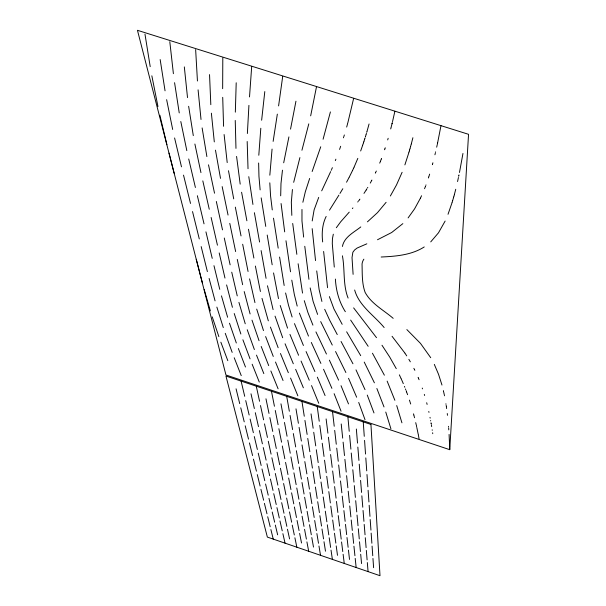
<?xml version="1.0" encoding="UTF-8"?>
<svg xmlns="http://www.w3.org/2000/svg" width="606" height="606" viewBox="0 0 606 606"><rect width="100%" height="100%" fill="white"/><g stroke="black" fill="none" stroke-linecap="round" stroke-linejoin="round"><path stroke-width="0.91" d="M258.633 163.006L258.959 176.376L260.133 189.89M235.242 120.442L235.969 148.387M222.803 57.903L222.66 88.696M247.187 141.501L248.021 168.733M235.333 112.155L236.204 82.78M269.829 175.195L272.071 149.068M247.377 133.509L248.922 105.376M258.8 155.25L260.807 128.252M301.977 209.464L301.97 220.917L303.636 237.097M449.75 449.682L468.544 134.312L137.456 30.3L225.955 375L449.75 449.682L449.69 447.736M251.672 66.774L249.513 96.937M312.204 220.948L314.105 209.903L318.703 197.397M261.64 120.215L264.799 91.582M282.714 76.348L278.593 105.906M292.425 189.504L291.334 202.116L291.819 215.357M282.472 170.18L280.987 183.535L280.684 195.821M273.139 141.38L277.336 114.125M462.961 153.469L459.477 172.483M316.491 86.809L310.666 115.844M295.948 101.21L290.539 129.123M283.691 162.794L288.91 136.903M440.979 125.654L437.63 142.804M302.871 202.26L305.326 191.769L309.658 178.459M293.683 182.323L299.902 157.605M458.977 174.937L458.856 175.505M458.81 175.71L458.681 176.323M353.646 98.361L347.738 123.177M437.6 142.933L437.373 144.016M458.439 177.497L457.56 181.535M437.229 144.667L436.684 147.175M394.892 111.231L392.529 121.647M435.517 152.311L435.623 151.864M435.328 153.121L434.934 154.765M330.406 111.921L323.089 139.228M308.795 123.874L301.932 150.25M392.324 122.488L392.143 123.238M342.405 246.475C344.208 236.916 353.927 232.424 360.79 226.932M392.112 123.359L392.021 123.738M391.984 123.882L391.022 127.722M412.898 137.729L411.451 143.342M455.742 189.269L454.508 194.049M390.915 128.146L390.711 128.942M411.186 144.349L411.338 143.758M333.315 234.196L332.452 238.582L332.293 243.635L334.285 267.087M432.616 163.87L432.911 162.779M454.295 194.837L454.402 194.45M369.062 123.988L367.039 131.297M411.08 144.72L410.603 146.485M432.525 164.218L432.404 164.665M454.197 195.208L453.962 196.064M347.586 123.715L346.67 127.063M410.504 146.826L410.171 148.031M453.871 196.397L453.515 197.677M410.073 148.379L409.732 149.576M453.424 197.995L452.78 200.207M388.158 138.289L387.688 139.91M409.641 149.917L409.444 150.599M366.933 131.654L366.736 132.343M409.194 151.447L409.338 150.939M366.433 133.373L366.077 134.562M409.095 151.788L408.891 152.47M452.69 200.525L452.076 202.563M408.792 152.803L404.884 164.885M365.979 134.903L365.615 136.1M365.357 136.941L365.516 136.433M344.352 134.956L343.822 136.676M451.978 202.874L448.023 214.289M364.888 138.463L365.047 137.956M429.654 174.134L428.828 176.732M343.625 137.304L343.466 137.82M364.782 138.797L364.623 139.304M364.517 139.638L364.085 140.978M320.733 146.773L312.143 171.521M363.82 141.812L363.979 141.312M363.706 142.145L363.494 142.804M428.707 177.111L428.419 177.997M385.257 147.773L384.901 148.849M384.848 149.023L384.598 149.758M363.38 143.137L362.812 144.842M362.683 145.213L360.661 150.977M340.67 146.281L339.565 149.432M426.003 184.913L425.829 185.391M381.522 158.454L381.356 158.901M425.503 186.247L425.351 186.648M381.257 159.158L380.371 161.454M425.26 186.875L424.548 188.716M335.891 159.173L335.315 160.628M380.227 161.817L379.712 163.12M402.111 172.301L396.498 184.951L390.37 195.988M357.828 158.363L354.154 166.983M332.376 167.68L331.709 169.218M326.157 216.456C322.21 224.326 321.672 233.333 322.665 241.945M331.224 170.324L331.421 169.877M330.649 171.627L321.688 190.837M354.018 167.286L353.609 168.188M376.318 171.051L375.788 172.202M353.472 168.491L352.563 170.438M421.556 195.753L420.496 198.018M375.629 172.559L375.341 173.172M352.427 170.733L349.17 177.3M420.412 198.2L414.557 208.903L408.103 217.91M445.13 221.054L438.494 232.795L430.73 241.892M348.988 177.641L346.549 182.217M371.592 180.664L371.91 180.065M371.41 180.997L370.266 183.095M329.49 210.168L338.905 195.132M342.822 188.724L339.974 193.412M367.804 187.36L367.554 187.777M366.986 188.701L366.691 189.178M366.585 189.352L366.206 189.958M366.047 190.208L363.986 193.382M336.322 227.727L340.663 221.834L349.238 212.123M359.911 199.154L359.373 199.866M386.113 202.313L377.493 212.638L367.441 221.849M359.131 200.192L358.669 200.798M358.146 201.487L357.737 202.018M352.912 207.919L352.344 208.578M402.854 223.637L391.658 232.522L377.5 239.756M424.245 246.945C411.489 255.103 395.877 256.33 381.159 257.012M366.835 243.817L357.161 248.028L354.631 249.93L352.866 252.255L352.025 257.618L353.109 274.359M393.188 318.347C383.681 310.105 371.402 303.856 365.16 292.463C361.805 283.472 362.327 273.541 362.047 264.102A98.308 32.307 19.8 0 1 363.88 259.171M406.861 329.588L420.488 343.397L430.722 357.707M384.143 327.528C374.19 315.446 359.025 305.894 354.654 290.016M392.052 336.292L404.823 352.965M376.508 337.663L353.631 307.886M381.992 345.246L389.65 356.957L396.263 368.645M404.982 353.2L406.724 355.866M350.639 320.082L368.16 346.291M346.647 331.8L360.714 355.654M408.868 359.328L410.33 361.812M372.455 353.222L384.371 375.19M345.352 311.711C339.11 301.955 336.012 290.577 335.398 279.071M342.178 324.316L333.951 308.954L329.376 296.607M341.057 341.481L352.95 363.774M337.262 334.573L329.566 319.998L324.695 309.287M364.229 362.093L374.402 382.818M332.27 345.072L320.688 321.597M335.557 351.525L345.867 372.523M413.86 368.334L414.375 369.357M414.504 369.615L414.86 370.334M355.987 369.865L365.017 389.65M326.452 354.025L315.938 331.899M434.313 364.395L438.539 374.311L441.971 385.052M329.376 360.146L338.602 380.159M399.362 374.849L400.967 378.311M320.9 363.433L311.317 342.473M401.127 378.652L401.475 379.424M348.541 378.303L356.646 397.218M323.543 369.251L331.906 388.37M387.143 381.121L394.877 400.301M401.725 379.985L403.308 383.659M306.068 351.556L314.908 371.592M308.477 336.088L299.387 313.105M303.409 345.473L294.478 323.627M317.339 377.174L325.081 395.559M341.026 385.704L348.495 403.907M312.923 325.134L307.916 312.529L304.265 300.667M301.068 361.062L309.28 380.242M418.095 377.379L418.284 377.826M298.576 355.252L289.963 334.436M418.39 378.091L419.079 379.735M376.864 388.491L384.015 406.952M293.304 363.751L285.062 343.776M295.652 369.334L303.371 387.802M311.537 385.598L318.756 403.285M290.562 378.061L297.857 395.847M288.335 372.69L280.464 353.525M334.126 393.688L341.057 411.209M283.047 380.515L275.503 362.024M278.101 388.794L270.859 370.97M404.437 386.386L404.778 387.242M367.274 395.097L373.985 412.951M263.83 373.614L256.512 355.124M259.292 382.075L252.157 364.229M268.7 365.6L261.201 346.465M273.268 356.449L265.625 336.565M241.241 375.622L234.219 357.76M278.154 347.738L270.428 327.073M245.475 367.016L238.37 348.541M317.589 314.393L313.067 301.235L310.174 287.911M405.452 388.946L405.732 389.681M250.058 358.858L242.892 339.761M227.803 360.668L220.857 342.193M358.722 402.46L365.009 419.685M282.684 337.739L275.048 316.135M254.376 349.564L247.225 329.747M406.247 391.037L406.088 390.605M232.174 352.397L225.25 333.315M406.368 391.347L406.626 392.044M406.777 392.453L407.596 394.688M348.102 298.076C342.86 284.926 344.988 270.162 342.541 256.543L342.481 255.815M287.547 328.134L280.222 305.5M259.05 340.708L251.99 320.15M236.325 342.988L229.5 323.21M218.864 336.641L212.221 316.862M422.238 388.075L422.503 388.855M263.481 330.565L256.702 309.121M240.862 334.012L234.227 313.514M292.115 316.999L288.509 305.257L285.593 292.978M396.71 405.573L401.937 422.829M223.288 327.573L216.857 307.083M385.764 412.057L390.915 428.828M409.444 400.104L410.694 404.005M245.241 323.778L238.931 302.394M268.329 320.832L261.997 298.379M227.614 317.241L221.47 295.864M424.314 394.4L424.647 395.498M210.365 310.893L204.184 289.486M321.907 301.455L319.112 289.532L316.718 270.92M250.096 313.938L244.203 291.562M273.086 309.59L267.481 285.774M232.416 307.31L226.606 284.941M215.069 300.871L209.115 278.472M297.198 306.091L294.304 294.372L291.781 280.161M413.527 413.837L413.807 414.898M202.427 282.957L196.246 259.277M426.685 402.74L427.116 404.422M413.883 415.208L414.542 417.754M254.952 302.606L249.566 278.874M174.164 173.278L169.029 153.113M219.773 289.35L213.971 265.67M237.249 295.887L231.742 272.185M207.381 271.602L201.177 246.597M166.908 144.69L159.886 115.246M190.511 203.434L183.52 175.126M192.526 211.577L199.283 238.931M236.06 388.817L239.718 403.626M240.756 407.815L244.233 421.844M245.21 425.813L248.505 439.13M249.445 442.903L252.573 455.553M253.459 459.143L256.436 471.173M257.285 474.589L260.118 486.057M260.928 489.307L263.633 500.238M264.398 503.344L266.981 513.782M267.716 516.751L270.185 526.728M270.89 529.561L273.253 539.105M181.482 166.832L174.589 137.971M195.405 187.489L188.716 158.984M197.359 195.73L204.033 223.841M205.942 231.863L212.229 258.361M241.105 381.121L244.71 396.301M245.733 400.596L249.149 414.981M250.119 419.049L253.361 432.684M254.278 436.547L257.361 449.493M258.232 453.159L261.156 465.469M261.989 468.961L264.769 480.672M265.564 483.997L268.216 495.17M268.973 498.337L271.503 508.995M272.223 512.017L274.647 522.198M275.329 525.091L277.646 534.825M224.97 278.071L219.198 252.937M415.724 422.64L416.254 424.942M278.48 298.584L273.548 272.935M209.259 209.267L202.813 180.883M211.13 217.486L217.44 245.188M250.998 393.809L254.353 408.527M255.3 412.694L258.482 426.632M259.383 430.586L262.398 443.812M263.254 447.561L266.117 460.128M266.928 463.696L269.655 475.657M270.428 479.051L273.026 490.436M273.76 493.67L276.238 504.533M276.942 507.623L279.305 517.994M279.98 520.94L282.237 530.848M282.881 533.666L285.04 543.15M443.372 390.597L443.584 391.552M416.39 425.541L416.655 426.745M200.95 172.619L194.89 144.023M186.822 150.621L180.8 121.518M443.706 392.097L444.243 394.574M428.783 411.466L428.987 412.383M242.635 284.691L237.272 259.413M230.129 264.845L224.281 238.022M172.68 129.464L166.635 99.672M416.814 427.48L418.223 434.313M214.532 193.208L208.509 164.84M216.327 201.472L222.508 229.871M256.27 386.181L259.565 401.27M260.489 405.543L263.61 419.829M264.489 423.874L267.443 437.426M268.284 441.259L271.087 454.129M271.882 457.772L274.548 469.998M275.306 473.468L277.843 485.111M278.571 488.413L280.987 499.511M281.676 502.662L283.987 513.252M284.638 516.259L286.843 526.364M287.471 529.243L289.577 538.908M260.421 291.501L255.384 266.057M157.961 106.52L151.841 75.811M265.966 398.816L269.011 413.436M269.875 417.579L272.753 431.434M273.571 435.358L276.306 448.501M277.086 452.227L279.684 464.719M280.419 468.264L282.896 480.141M283.593 483.512L285.949 494.829M286.623 498.041L288.865 508.835M289.501 511.903L291.653 522.205M292.259 525.137L294.311 534.977M294.895 537.78L296.849 547.195M228.053 215.054L222.16 186.595M229.78 223.379L235.636 251.558M444.372 395.21L444.493 395.801M248.066 271.488L242.673 244.248M241.029 235.931L235.333 207.138M271.465 391.249L274.435 406.247M275.275 410.489L278.093 424.692M278.889 428.715L281.555 442.175M282.313 445.986L284.843 458.772M285.562 462.393L287.971 474.543M288.653 477.99L290.941 489.557M291.592 492.837L293.774 503.866M294.395 506.995L296.478 517.509M297.076 520.501L299.061 530.545M299.629 533.401L301.53 542.999M233.704 198.859L228.485 170.718M220.508 178.376L215.478 150.152M430.01 417.352L430.162 418.14M302.53 293.084L298.122 263.761M418.322 434.82L419.064 438.736M206.881 156.575L202.124 127.919M246.884 220.773L241.597 192.254M248.475 229.242L253.884 258.065M280.964 403.831L283.691 418.36M284.464 422.473L287.055 436.237M287.789 440.138L290.244 453.205M290.941 456.901L293.274 469.317M293.933 472.832L296.152 484.641M296.781 487.989L298.894 499.23M299.5 502.419L301.515 513.146M302.083 516.191L304.007 526.425M304.56 529.333L306.394 539.113M306.916 541.893L308.681 551.248M430.608 420.503L430.684 420.92M266.064 278.343L261.103 250.573M193.299 135.63L188.64 106.308M259.588 242.021L254.391 212.721M286.691 396.332L289.342 411.239M290.092 415.451L292.6 429.563M293.312 433.555L295.69 446.933M296.364 450.72L298.622 463.423M299.258 467.021L301.409 479.096M302.015 482.52L304.06 494.011M304.636 497.268L306.583 508.222M307.136 511.328L308.999 521.781M309.522 524.743L311.302 534.727M311.802 537.56L313.499 547.097M431.033 422.837L431.108 423.299M284.169 285.494L279.586 257.05M431.131 423.405L431.199 423.783M179.24 112.921L174.573 82.696M252.937 204.434L248.786 176.672M150.205 66.645L144.978 34.148M165.052 90.817L160.166 59.562M431.351 424.692L431.677 426.616M265.761 226.402L261.171 197.882M267.208 235.052L272.177 264.777M295.986 408.853L298.402 423.291M299.091 427.374L301.379 441.054M302.03 444.933L304.204 457.909M304.818 461.583L306.886 473.915M307.469 477.414L309.439 489.14M309.992 492.466L311.863 503.639M312.393 506.805L314.181 517.456M314.688 520.486L316.393 530.651M316.877 533.538L318.498 543.256M318.968 546.021L320.521 555.308M240.188 184.126L236.575 156.424M445.918 403.763L446.008 404.338M278.192 248.142L273.503 218.175M301.947 401.422L304.273 416.231M304.932 420.42L307.136 434.441M307.757 438.411L309.848 451.697M310.439 455.462L312.423 468.082M312.984 471.657L314.87 483.649M315.4 487.05L317.196 498.465M317.711 501.707L319.415 512.585M319.9 515.676L321.536 526.053M321.998 529L323.551 538.908M323.998 541.726L325.49 551.202M432.176 429.805L432.252 430.305M446.167 405.369L446.342 406.52M285.979 240.756L290.524 271.791M311.037 413.883L313.143 428.23M313.734 432.29L315.726 445.88M316.294 449.728L318.188 462.62M318.726 466.279L320.521 478.528M321.029 481.997L322.74 493.648M323.225 496.958L324.854 508.048M325.316 511.199L326.869 521.781M327.308 524.788L328.785 534.886M329.209 537.757L330.626 547.4M331.027 550.15L332.383 559.376M446.402 406.937L446.63 408.558M432.623 432.752L432.752 433.684M284.676 231.871L281.078 203.54M227.205 162.582L224.106 134.532M272.268 209.926L270.564 195.92L269.806 182.83M327.558 287.698L323.619 251.467M317.226 406.528L319.233 421.238M319.794 425.397L321.695 439.327M322.233 443.274L324.028 456.477M324.536 460.212L326.248 472.748M326.732 476.301L328.354 488.216M328.816 491.595L330.353 502.935M330.793 506.154L332.27 516.956M332.686 520.024L334.088 530.333M334.489 533.265L335.83 543.105M336.209 545.908L337.489 555.316M296.842 254.323L292.698 223.47M308.939 279.313L304.78 246.294M214.304 141.902L211.38 113.193M326.111 418.928L327.907 433.176M328.407 437.214L330.103 450.712M330.588 454.538L332.194 467.347M332.649 470.976L334.179 483.141M334.61 486.595L336.065 498.162M336.474 501.45L337.86 512.471M338.254 515.6L339.572 526.106M339.951 529.091L341.208 539.12M341.564 541.976L342.769 551.558M343.11 554.285L344.261 563.451M173.399 73.682L169.801 41.7M201.018 119.48L198.086 89.839M187.519 97.611L184.322 66.91M447.266 413.519L447.47 415.307M315.537 260.595L312.173 228.651M332.535 411.633L334.217 426.253M334.694 430.389L336.277 444.221M336.731 448.137L338.239 461.257M338.663 464.976L340.095 477.422M340.496 480.952L341.86 492.784M342.246 496.147L343.534 507.404M343.905 510.6L345.14 521.334M345.488 524.387L346.662 534.621M346.996 537.53L348.117 547.309M348.442 550.089L349.51 559.429M341.216 423.973L342.693 438.138M343.11 442.145L344.503 455.553M344.897 459.356L346.223 472.074M346.602 475.68L347.859 487.769M348.215 491.193L349.412 502.692M349.753 505.949L350.889 516.895M351.215 520.009L352.298 530.439M352.609 533.409L353.646 543.37M353.934 546.203L354.927 555.717M355.207 558.421L356.154 567.527M347.874 416.754L349.23 431.275M349.609 435.381L350.889 449.129M351.253 453.023L352.472 466.052M352.813 469.741L353.965 482.103M354.29 485.611L355.389 497.367M355.699 500.7L356.737 511.888M357.032 515.062L358.025 525.72M358.313 528.75L359.26 538.916M359.525 541.802L360.434 551.513M360.691 554.27L361.555 563.557M356.351 429.033L357.51 443.1M357.835 447.084L358.934 460.408M359.244 464.181L360.282 476.816M360.578 480.399L361.562 492.398M361.843 495.806L362.782 507.222M363.047 510.464L363.941 521.334M364.191 524.417L365.047 534.787M365.289 537.727L366.1 547.619M366.327 550.43L367.107 559.883M367.327 562.573L368.069 571.61M448.561 426.821L448.523 426.344M448.637 427.828L448.788 429.881M363.244 421.882L364.267 436.312M364.562 440.388L365.532 454.045M365.804 457.909L366.728 470.847M366.986 474.513L367.857 486.8M368.107 490.277L368.94 501.957M369.175 505.268L369.963 516.373M370.183 519.531L370.94 530.114M371.152 533.121L371.872 543.218M372.076 546.082L372.758 555.725M372.955 558.467L373.607 567.686M197.442 80.999L195.64 49.586M449.084 434.449L449.675 447.16M210.82 104.686L209.54 74.606M223.576 126.29L222.713 97.346M370.94 424.45L225.962 376.061L267.36 537.09L380 575.7L370.94 424.45"/></g></svg>
